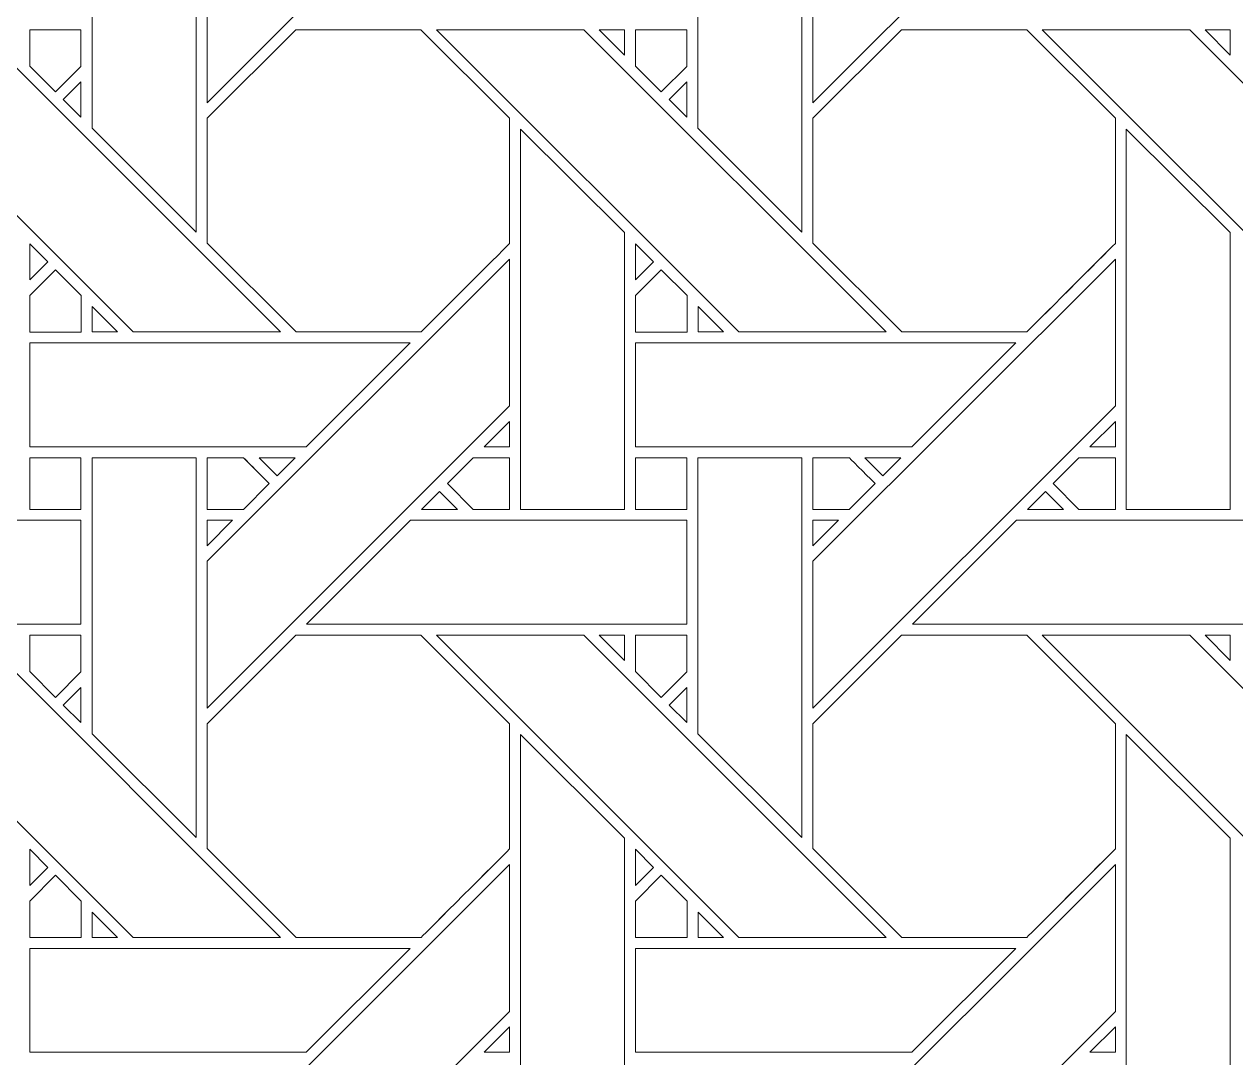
# Model space of a CAD drawing. Header units: inches. Extents: x 4.9 to 19.9, y 3.1 to 15.1.
# Drawn here: x 16.129 to 18.026, y 9.144 to 10.763 of the extents above; entities that cross this region are included whole.
import ezdxf

# ---------------------------------------------------------------- set-up
doc = ezdxf.new("R2010")
doc.units = ezdxf.units.IN
doc.header["$MEASUREMENT"] = 0
doc.layers.add('Design', color=7, linetype='Continuous', lineweight=0)

msp = doc.modelspace()

# ---------------------------------------------------------------- linework, layer by layer
at = {"layer": 'Design'}
for points, knots in [([(4.8829, 15.0948), (4.8829, 15.0948), (4.8829, 3.0948), (4.8829, 3.0948), (4.8829, 3.0948), (19.8829, 3.0948), (19.8829, 3.0948), (19.8829, 3.0948), (19.8829, 15.0948), (19.8829, 15.0948), (19.8829, 15.0948), (4.8829, 15.0948), (4.8829, 15.0948)], [0, 0, 0, 0, 1, 1, 1, 2, 2, 2, 3, 3, 3, 4, 4, 4, 4]), ([(5.4052, 14.5679), (5.4052, 14.5679), (5.4052, 3.6216), (5.4052, 3.6216), (5.4052, 3.6216), (19.3605, 3.6216), (19.3605, 3.6216), (19.3605, 3.6216), (19.3605, 14.5679), (19.3605, 14.5679), (19.3605, 14.5679), (5.4052, 14.5679), (5.4052, 14.5679)], [0, 0, 0, 0, 1, 1, 1, 2, 2, 2, 3, 3, 3, 4, 4, 4, 4]), ([(16.889, 11.1141), (16.889, 11.1141), (16.4153, 10.6404), (16.4153, 10.6404), (16.4153, 10.6404), (16.4153, 10.8705), (16.4153, 10.8705), (16.4153, 10.8705), (16.889, 11.3441), (16.889, 11.3441), (16.889, 11.3441), (16.889, 11.1141), (16.889, 11.1141)], [0, 0, 0, 0, 1, 1, 1, 2, 2, 2, 3, 3, 3, 4, 4, 4, 4]), ([(17.8377, 11.1141), (17.8377, 11.1141), (17.364, 10.6404), (17.364, 10.6404), (17.364, 10.6404), (17.364, 10.8705), (17.364, 10.8705), (17.364, 10.8705), (17.8377, 11.3441), (17.8377, 11.3441), (17.8377, 11.3441), (17.8377, 11.1141), (17.8377, 11.1141)], [0, 0, 0, 0, 1, 1, 1, 2, 2, 2, 3, 3, 3, 4, 4, 4, 4]), ([(16.2352, 10.6004), (16.2352, 10.6004), (16.2352, 11.0326), (16.2352, 11.0326), (16.2352, 11.0326), (16.3982, 11.0326), (16.3982, 11.0326), (16.3982, 11.0326), (16.3982, 10.4375), (16.3982, 10.4375), (16.3982, 10.4375), (16.2352, 10.6004), (16.2352, 10.6004)], [0, 0, 0, 0, 1, 1, 1, 2, 2, 2, 3, 3, 3, 4, 4, 4, 4]), ([(17.184, 10.6004), (17.184, 10.6004), (17.184, 11.0326), (17.184, 11.0326), (17.184, 11.0326), (17.3469, 11.0326), (17.3469, 11.0326), (17.3469, 11.0326), (17.3469, 10.4375), (17.3469, 10.4375), (17.3469, 10.4375), (17.184, 10.6004), (17.184, 10.6004)], [0, 0, 0, 0, 1, 1, 1, 2, 2, 2, 3, 3, 3, 4, 4, 4, 4]), ([(16.2993, 10.2811), (16.2993, 10.2811), (15.8257, 10.7548), (15.8257, 10.7548), (15.8257, 10.7548), (16.0567, 10.7548), (16.0567, 10.7548), (16.0567, 10.7548), (16.5303, 10.2811), (16.5303, 10.2811), (16.5303, 10.2811), (16.2993, 10.2811), (16.2993, 10.2811)], [0, 0, 0, 0, 1, 1, 1, 2, 2, 2, 3, 3, 3, 4, 4, 4, 4]), ([(16.2177, 10.7548), (16.2177, 10.7548), (16.2177, 10.6972), (16.2177, 10.6972), (16.2177, 10.6972), (16.1778, 10.6573), (16.1778, 10.6573), (16.1778, 10.6573), (16.1375, 10.6976), (16.1375, 10.6976), (16.1375, 10.6976), (16.1375, 10.7548), (16.1375, 10.7548), (16.1375, 10.7548), (16.2177, 10.7548), (16.2177, 10.7548)], [0, 0, 0, 0, 1, 1, 1, 2, 2, 2, 3, 3, 3, 4, 4, 4, 5, 5, 5, 5]), ([(16.1778, 10.6573), (16.1778, 10.6573), (16.1375, 10.6976), (16.1375, 10.6976), (16.1375, 10.6976), (16.1375, 10.7548), (16.1375, 10.7548), (16.1375, 10.7548), (16.2177, 10.7548), (16.2177, 10.7548), (16.2177, 10.7548), (16.2177, 10.6972), (16.2177, 10.6972), (16.2177, 10.6972), (16.1778, 10.6573), (16.1778, 10.6573)], [0, 0, 0, 0, 1, 1, 1, 2, 2, 2, 3, 3, 3, 4, 4, 4, 5, 5, 5, 5]), ([(16.554, 10.7548), (16.554, 10.7548), (16.7502, 10.7548), (16.7502, 10.7548), (16.7502, 10.7548), (16.889, 10.6161), (16.889, 10.6161), (16.889, 10.6161), (16.889, 10.4199), (16.889, 10.4199), (16.8712, 10.4019), (16.7593, 10.2902), (16.7503, 10.2812), (16.7503, 10.2812), (16.5546, 10.2812), (16.5546, 10.2812), (16.5546, 10.2812), (16.4153, 10.4204), (16.4153, 10.4204), (16.4153, 10.4204), (16.4153, 10.6161), (16.4153, 10.6161), (16.4153, 10.6161), (16.554, 10.7548), (16.554, 10.7548)], [0, 0, 0, 0, 1, 1, 1, 2, 2, 2, 3, 3, 3, 4, 4, 4, 5, 5, 5, 6, 6, 6, 7, 7, 7, 8, 8, 8, 8]), ([(16.889, 10.4199), (16.8712, 10.4019), (16.7593, 10.2902), (16.7503, 10.2812), (16.7503, 10.2812), (16.5546, 10.2812), (16.5546, 10.2812), (16.5546, 10.2812), (16.4153, 10.4204), (16.4153, 10.4204), (16.4153, 10.4204), (16.4153, 10.6161), (16.4153, 10.6161), (16.4153, 10.6161), (16.554, 10.7548), (16.554, 10.7548), (16.554, 10.7548), (16.7502, 10.7548), (16.7502, 10.7548), (16.7502, 10.7548), (16.889, 10.6161), (16.889, 10.6161), (16.889, 10.6161), (16.889, 10.4199), (16.889, 10.4199)], [0, 0, 0, 0, 1, 1, 1, 2, 2, 2, 3, 3, 3, 4, 4, 4, 5, 5, 5, 6, 6, 6, 7, 7, 7, 8, 8, 8, 8]), ([(17.248, 10.2811), (17.248, 10.2811), (16.7745, 10.7548), (16.7745, 10.7548), (16.7745, 10.7548), (17.0054, 10.7548), (17.0054, 10.7548), (17.0054, 10.7548), (17.479, 10.2811), (17.479, 10.2811), (17.479, 10.2811), (17.248, 10.2811), (17.248, 10.2811)], [0, 0, 0, 0, 1, 1, 1, 2, 2, 2, 3, 3, 3, 4, 4, 4, 4]), ([(17.069, 10.7548), (17.069, 10.7548), (17.069, 10.715), (17.069, 10.715), (17.069, 10.715), (17.0295, 10.7548), (17.0295, 10.7548), (17.0295, 10.7548), (17.069, 10.7548), (17.069, 10.7548)], [0, 0, 0, 0, 1, 1, 1, 2, 2, 2, 3, 3, 3, 3]), ([(17.1665, 10.7548), (17.1665, 10.7548), (17.1665, 10.6972), (17.1665, 10.6972), (17.1665, 10.6972), (17.1265, 10.6573), (17.1265, 10.6573), (17.1265, 10.6573), (17.0862, 10.6976), (17.0862, 10.6976), (17.0862, 10.6976), (17.0862, 10.7548), (17.0862, 10.7548), (17.0862, 10.7548), (17.1665, 10.7548), (17.1665, 10.7548)], [0, 0, 0, 0, 1, 1, 1, 2, 2, 2, 3, 3, 3, 4, 4, 4, 5, 5, 5, 5]), ([(17.1265, 10.6573), (17.1265, 10.6573), (17.0862, 10.6976), (17.0862, 10.6976), (17.0862, 10.6976), (17.0862, 10.7548), (17.0862, 10.7548), (17.0862, 10.7548), (17.1665, 10.7548), (17.1665, 10.7548), (17.1665, 10.7548), (17.1665, 10.6972), (17.1665, 10.6972), (17.1665, 10.6972), (17.1265, 10.6573), (17.1265, 10.6573)], [0, 0, 0, 0, 1, 1, 1, 2, 2, 2, 3, 3, 3, 4, 4, 4, 5, 5, 5, 5]), ([(17.5028, 10.7548), (17.5028, 10.7548), (17.699, 10.7548), (17.699, 10.7548), (17.699, 10.7548), (17.8377, 10.6161), (17.8377, 10.6161), (17.8377, 10.6161), (17.8377, 10.4199), (17.8377, 10.4199), (17.8199, 10.4019), (17.708, 10.2902), (17.699, 10.2812), (17.699, 10.2812), (17.5033, 10.2812), (17.5033, 10.2812), (17.5033, 10.2812), (17.3641, 10.4204), (17.3641, 10.4204), (17.3641, 10.4204), (17.3641, 10.6161), (17.3641, 10.6161), (17.3641, 10.6161), (17.5028, 10.7548), (17.5028, 10.7548)], [0, 0, 0, 0, 1, 1, 1, 2, 2, 2, 3, 3, 3, 4, 4, 4, 5, 5, 5, 6, 6, 6, 7, 7, 7, 8, 8, 8, 8]), ([(17.8377, 10.4199), (17.8201, 10.4021), (17.7082, 10.2903), (17.699, 10.2812), (17.699, 10.2812), (17.5033, 10.2812), (17.5033, 10.2812), (17.5033, 10.2812), (17.3641, 10.4204), (17.3641, 10.4204), (17.3641, 10.4204), (17.3641, 10.6161), (17.3641, 10.6161), (17.3641, 10.6161), (17.5028, 10.7548), (17.5028, 10.7548), (17.5028, 10.7548), (17.699, 10.7548), (17.699, 10.7548), (17.699, 10.7548), (17.8377, 10.6161), (17.8377, 10.6161), (17.8377, 10.6161), (17.8377, 10.4199), (17.8377, 10.4199)], [0, 0, 0, 0, 1, 1, 1, 2, 2, 2, 3, 3, 3, 4, 4, 4, 5, 5, 5, 6, 6, 6, 7, 7, 7, 8, 8, 8, 8]), ([(18.1968, 10.2811), (18.1968, 10.2811), (17.7232, 10.7548), (17.7232, 10.7548), (17.7232, 10.7548), (17.9541, 10.7548), (17.9541, 10.7548), (17.9541, 10.7548), (18.4278, 10.2811), (18.4278, 10.2811), (18.4278, 10.2811), (18.1968, 10.2811), (18.1968, 10.2811)], [0, 0, 0, 0, 1, 1, 1, 2, 2, 2, 3, 3, 3, 4, 4, 4, 4]), ([(18.0177, 10.7548), (18.0177, 10.7548), (18.0177, 10.715), (18.0177, 10.715), (18.0177, 10.715), (17.9783, 10.7548), (17.9783, 10.7548), (17.9783, 10.7548), (18.0177, 10.7548), (18.0177, 10.7548)], [0, 0, 0, 0, 1, 1, 1, 2, 2, 2, 3, 3, 3, 3]), ([(16.2177, 10.6729), (16.2177, 10.6729), (16.2177, 10.6178), (16.2177, 10.6178), (16.2177, 10.6178), (16.1899, 10.6452), (16.1899, 10.6452), (16.1899, 10.6452), (16.2177, 10.6729), (16.2177, 10.6729)], [0, 0, 0, 0, 1, 1, 1, 2, 2, 2, 3, 3, 3, 3]), ([(17.1664, 10.6729), (17.1664, 10.6729), (17.1664, 10.6178), (17.1664, 10.6178), (17.1664, 10.6178), (17.1387, 10.6452), (17.1387, 10.6452), (17.1387, 10.6452), (17.1664, 10.6729), (17.1664, 10.6729)], [0, 0, 0, 0, 1, 1, 1, 2, 2, 2, 3, 3, 3, 3]), ([(16.9061, 10.0031), (16.9061, 10.0031), (16.9061, 10.599), (16.9061, 10.599), (16.9061, 10.599), (17.0689, 10.4368), (17.0689, 10.4368), (17.0689, 10.4368), (17.0689, 10.0031), (17.0689, 10.0031), (17.0689, 10.0031), (16.9061, 10.0031), (16.9061, 10.0031)], [0, 0, 0, 0, 1, 1, 1, 2, 2, 2, 3, 3, 3, 4, 4, 4, 4]), ([(17.8548, 10.0031), (17.8548, 10.0031), (17.8548, 10.599), (17.8548, 10.599), (17.8548, 10.599), (18.0176, 10.4368), (18.0176, 10.4368), (18.0176, 10.4368), (18.0176, 10.0031), (18.0176, 10.0031), (18.0176, 10.0031), (17.8548, 10.0031), (17.8548, 10.0031)], [0, 0, 0, 0, 1, 1, 1, 2, 2, 2, 3, 3, 3, 4, 4, 4, 4]), ([(16.1375, 10.3626), (16.1375, 10.3626), (16.1375, 10.4193), (16.1375, 10.4193), (16.1375, 10.4193), (16.1656, 10.3908), (16.1656, 10.3908), (16.1656, 10.3908), (16.1375, 10.3626), (16.1375, 10.3626)], [0, 0, 0, 0, 1, 1, 1, 2, 2, 2, 3, 3, 3, 3]), ([(17.0862, 10.3626), (17.0862, 10.3626), (17.0862, 10.4193), (17.0862, 10.4193), (17.0862, 10.4193), (17.1144, 10.3908), (17.1144, 10.3908), (17.1144, 10.3908), (17.0862, 10.3626), (17.0862, 10.3626)], [0, 0, 0, 0, 1, 1, 1, 2, 2, 2, 3, 3, 3, 3]), ([(16.889, 10.1654), (16.889, 10.1654), (16.4153, 9.6917), (16.4153, 9.6917), (16.4153, 9.6917), (16.4153, 9.9218), (16.4153, 9.9218), (16.4153, 9.9218), (16.889, 10.3954), (16.889, 10.3954), (16.889, 10.3954), (16.889, 10.1654), (16.889, 10.1654)], [0, 0, 0, 0, 1, 1, 1, 2, 2, 2, 3, 3, 3, 4, 4, 4, 4]), ([(17.8377, 10.1654), (17.8377, 10.1654), (17.364, 9.6917), (17.364, 9.6917), (17.364, 9.6917), (17.364, 9.9218), (17.364, 9.9218), (17.364, 9.9218), (17.8377, 10.3954), (17.8377, 10.3954), (17.8377, 10.3954), (17.8377, 10.1654), (17.8377, 10.1654)], [0, 0, 0, 0, 1, 1, 1, 2, 2, 2, 3, 3, 3, 4, 4, 4, 4]), ([(16.1375, 10.2809), (16.1375, 10.2809), (16.1375, 10.3382), (16.1375, 10.3382), (16.1375, 10.3382), (16.1778, 10.3785), (16.1778, 10.3785), (16.1778, 10.3785), (16.2181, 10.3382), (16.2181, 10.3382), (16.2181, 10.3382), (16.2181, 10.2809), (16.2181, 10.2809), (16.2181, 10.2809), (16.1375, 10.2809), (16.1375, 10.2809)], [0, 0, 0, 0, 1, 1, 1, 2, 2, 2, 3, 3, 3, 4, 4, 4, 5, 5, 5, 5]), ([(16.1778, 10.3785), (16.1778, 10.3785), (16.2181, 10.3382), (16.2181, 10.3382), (16.2181, 10.3382), (16.2181, 10.2809), (16.2181, 10.2809), (16.2181, 10.2809), (16.1375, 10.2809), (16.1375, 10.2809), (16.1375, 10.2809), (16.1375, 10.3382), (16.1375, 10.3382), (16.1375, 10.3382), (16.1778, 10.3785), (16.1778, 10.3785)], [0, 0, 0, 0, 1, 1, 1, 2, 2, 2, 3, 3, 3, 4, 4, 4, 5, 5, 5, 5]), ([(17.0862, 10.2809), (17.0862, 10.2809), (17.0862, 10.3382), (17.0862, 10.3382), (17.0862, 10.3382), (17.1265, 10.3785), (17.1265, 10.3785), (17.1265, 10.3785), (17.1669, 10.3382), (17.1669, 10.3382), (17.1669, 10.3382), (17.1669, 10.2809), (17.1669, 10.2809), (17.1669, 10.2809), (17.0862, 10.2809), (17.0862, 10.2809)], [0, 0, 0, 0, 1, 1, 1, 2, 2, 2, 3, 3, 3, 4, 4, 4, 5, 5, 5, 5]), ([(17.1265, 10.3785), (17.1265, 10.3785), (17.1669, 10.3382), (17.1669, 10.3382), (17.1669, 10.3382), (17.1669, 10.2809), (17.1669, 10.2809), (17.1669, 10.2809), (17.0862, 10.2809), (17.0862, 10.2809), (17.0862, 10.2809), (17.0862, 10.3382), (17.0862, 10.3382), (17.0862, 10.3382), (17.1265, 10.3785), (17.1265, 10.3785)], [0, 0, 0, 0, 1, 1, 1, 2, 2, 2, 3, 3, 3, 4, 4, 4, 5, 5, 5, 5]), ([(16.2354, 10.2811), (16.2354, 10.2811), (16.2354, 10.3209), (16.2354, 10.3209), (16.2354, 10.3209), (16.2751, 10.2811), (16.2751, 10.2811), (16.2751, 10.2811), (16.2354, 10.2811), (16.2354, 10.2811)], [0, 0, 0, 0, 1, 1, 1, 2, 2, 2, 3, 3, 3, 3]), ([(17.1841, 10.2811), (17.1841, 10.2811), (17.1841, 10.3209), (17.1841, 10.3209), (17.1841, 10.3209), (17.2238, 10.2811), (17.2238, 10.2811), (17.2238, 10.2811), (17.1841, 10.2811), (17.1841, 10.2811)], [0, 0, 0, 0, 1, 1, 1, 2, 2, 2, 3, 3, 3, 3]), ([(16.5704, 10.1012), (16.5704, 10.1012), (16.1375, 10.1012), (16.1375, 10.1012), (16.1375, 10.1012), (16.1375, 10.2639), (16.1375, 10.2639), (16.1375, 10.2639), (16.7332, 10.2639), (16.7332, 10.2639), (16.7332, 10.2639), (16.5704, 10.1012), (16.5704, 10.1012)], [0, 0, 0, 0, 1, 1, 1, 2, 2, 2, 3, 3, 3, 4, 4, 4, 4]), ([(17.5191, 10.1012), (17.5191, 10.1012), (17.0862, 10.1012), (17.0862, 10.1012), (17.0862, 10.1012), (17.0862, 10.2639), (17.0862, 10.2639), (17.0862, 10.2639), (17.6819, 10.2639), (17.6819, 10.2639), (17.6819, 10.2639), (17.5191, 10.1012), (17.5191, 10.1012)], [0, 0, 0, 0, 1, 1, 1, 2, 2, 2, 3, 3, 3, 4, 4, 4, 4]), ([(16.889, 10.141), (16.889, 10.141), (16.889, 10.1012), (16.889, 10.1012), (16.889, 10.1012), (16.8492, 10.1012), (16.8492, 10.1012), (16.8492, 10.1012), (16.889, 10.141), (16.889, 10.141)], [0, 0, 0, 0, 1, 1, 1, 2, 2, 2, 3, 3, 3, 3]), ([(17.8377, 10.141), (17.8377, 10.141), (17.8377, 10.1012), (17.8377, 10.1012), (17.8377, 10.1012), (17.7979, 10.1012), (17.7979, 10.1012), (17.7979, 10.1012), (17.8377, 10.141), (17.8377, 10.141)], [0, 0, 0, 0, 1, 1, 1, 2, 2, 2, 3, 3, 3, 3]), ([(16.2177, 10.0031), (16.2177, 10.0031), (16.1375, 10.0031), (16.1375, 10.0031), (16.1375, 10.0031), (16.1375, 10.0839), (16.1375, 10.0839), (16.1375, 10.0839), (16.2177, 10.0839), (16.2177, 10.0839), (16.2177, 10.0839), (16.2177, 10.0031), (16.2177, 10.0031)], [0, 0, 0, 0, 1, 1, 1, 2, 2, 2, 3, 3, 3, 4, 4, 4, 4]), ([(16.1375, 10.0031), (16.1375, 10.0031), (16.1375, 10.0839), (16.1375, 10.0839), (16.1375, 10.0839), (16.2177, 10.0839), (16.2177, 10.0839), (16.2177, 10.0839), (16.2177, 10.0031), (16.2177, 10.0031), (16.2177, 10.0031), (16.1375, 10.0031), (16.1375, 10.0031)], [0, 0, 0, 0, 1, 1, 1, 2, 2, 2, 3, 3, 3, 4, 4, 4, 4]), ([(16.2352, 9.6517), (16.2352, 9.6517), (16.2352, 10.0839), (16.2352, 10.0839), (16.2352, 10.0839), (16.3982, 10.0839), (16.3982, 10.0839), (16.3982, 10.0839), (16.3982, 9.4888), (16.3982, 9.4888), (16.3982, 9.4888), (16.2352, 9.6517), (16.2352, 9.6517)], [0, 0, 0, 0, 1, 1, 1, 2, 2, 2, 3, 3, 3, 4, 4, 4, 4]), ([(16.4724, 10.0839), (16.4775, 10.0788), (16.5083, 10.048), (16.5127, 10.0436), (16.5127, 10.0436), (16.4723, 10.0032), (16.4723, 10.0032), (16.4723, 10.0032), (16.4153, 10.0032), (16.4153, 10.0032), (16.4153, 10.0032), (16.4153, 10.0839), (16.4153, 10.0839), (16.4153, 10.0839), (16.4724, 10.0839), (16.4724, 10.0839)], [0, 0, 0, 0, 1, 1, 1, 2, 2, 2, 3, 3, 3, 4, 4, 4, 5, 5, 5, 5]), ([(16.4973, 10.059), (16.4973, 10.059), (16.5127, 10.0436), (16.5127, 10.0436), (16.5127, 10.0436), (16.4723, 10.0032), (16.4723, 10.0032), (16.4723, 10.0032), (16.4153, 10.0032), (16.4153, 10.0032), (16.4153, 10.0032), (16.4153, 10.0839), (16.4153, 10.0839), (16.4153, 10.0839), (16.4724, 10.0839), (16.4724, 10.0839), (16.4778, 10.0785), (16.4879, 10.0685), (16.4973, 10.059)], [0, 0, 0, 0, 1, 1, 1, 2, 2, 2, 3, 3, 3, 4, 4, 4, 5, 5, 5, 6, 6, 6, 6]), ([(16.4967, 10.0839), (16.4967, 10.0839), (16.5532, 10.0839), (16.5532, 10.0839), (16.5532, 10.0839), (16.5249, 10.0557), (16.5249, 10.0557), (16.5249, 10.0557), (16.4967, 10.0839), (16.4967, 10.0839)], [0, 0, 0, 0, 1, 1, 1, 2, 2, 2, 3, 3, 3, 3]), ([(16.889, 10.084), (16.889, 10.084), (16.889, 10.0031), (16.889, 10.0031), (16.889, 10.0031), (16.8319, 10.0031), (16.8319, 10.0031), (16.8319, 10.0031), (16.7915, 10.0435), (16.7915, 10.0435), (16.7915, 10.0435), (16.832, 10.084), (16.832, 10.084), (16.832, 10.084), (16.889, 10.084), (16.889, 10.084)], [0, 0, 0, 0, 1, 1, 1, 2, 2, 2, 3, 3, 3, 4, 4, 4, 5, 5, 5, 5]), ([(16.889, 10.0031), (16.889, 10.0031), (16.8319, 10.0031), (16.8319, 10.0031), (16.8319, 10.0031), (16.7915, 10.0435), (16.7915, 10.0435), (16.7915, 10.0435), (16.832, 10.084), (16.832, 10.084), (16.832, 10.084), (16.889, 10.084), (16.889, 10.084), (16.889, 10.084), (16.889, 10.0031), (16.889, 10.0031)], [0, 0, 0, 0, 1, 1, 1, 2, 2, 2, 3, 3, 3, 4, 4, 4, 5, 5, 5, 5]), ([(17.1665, 10.0031), (17.1665, 10.0031), (17.0862, 10.0031), (17.0862, 10.0031), (17.0862, 10.0031), (17.0862, 10.0839), (17.0862, 10.0839), (17.0862, 10.0839), (17.1665, 10.0839), (17.1665, 10.0839), (17.1665, 10.0839), (17.1665, 10.0031), (17.1665, 10.0031)], [0, 0, 0, 0, 1, 1, 1, 2, 2, 2, 3, 3, 3, 4, 4, 4, 4]), ([(17.0862, 10.0031), (17.0862, 10.0031), (17.0862, 10.0839), (17.0862, 10.0839), (17.0862, 10.0839), (17.1665, 10.0839), (17.1665, 10.0839), (17.1665, 10.0839), (17.1665, 10.0031), (17.1665, 10.0031), (17.1665, 10.0031), (17.0862, 10.0031), (17.0862, 10.0031)], [0, 0, 0, 0, 1, 1, 1, 2, 2, 2, 3, 3, 3, 4, 4, 4, 4]), ([(17.184, 9.6517), (17.184, 9.6517), (17.184, 10.0839), (17.184, 10.0839), (17.184, 10.0839), (17.3469, 10.0839), (17.3469, 10.0839), (17.3469, 10.0839), (17.3469, 9.4888), (17.3469, 9.4888), (17.3469, 9.4888), (17.184, 9.6517), (17.184, 9.6517)], [0, 0, 0, 0, 1, 1, 1, 2, 2, 2, 3, 3, 3, 4, 4, 4, 4]), ([(17.4211, 10.0839), (17.4263, 10.0788), (17.457, 10.048), (17.4615, 10.0436), (17.4615, 10.0436), (17.421, 10.0032), (17.421, 10.0032), (17.421, 10.0032), (17.3641, 10.0032), (17.3641, 10.0032), (17.3641, 10.0032), (17.3641, 10.0839), (17.3641, 10.0839), (17.3641, 10.0839), (17.4211, 10.0839), (17.4211, 10.0839)], [0, 0, 0, 0, 1, 1, 1, 2, 2, 2, 3, 3, 3, 4, 4, 4, 5, 5, 5, 5]), ([(17.4615, 10.0436), (17.4615, 10.0436), (17.421, 10.0032), (17.421, 10.0032), (17.421, 10.0032), (17.3641, 10.0032), (17.3641, 10.0032), (17.3641, 10.0032), (17.3641, 10.0839), (17.3641, 10.0839), (17.3641, 10.0839), (17.4211, 10.0839), (17.4211, 10.0839), (17.4263, 10.0788), (17.4571, 10.048), (17.4615, 10.0436)], [0, 0, 0, 0, 1, 1, 1, 2, 2, 2, 3, 3, 3, 4, 4, 4, 5, 5, 5, 5]), ([(17.4455, 10.0839), (17.4455, 10.0839), (17.5019, 10.0839), (17.5019, 10.0839), (17.5019, 10.0839), (17.4736, 10.0557), (17.4736, 10.0557), (17.4736, 10.0557), (17.4455, 10.0839), (17.4455, 10.0839)], [0, 0, 0, 0, 1, 1, 1, 2, 2, 2, 3, 3, 3, 3]), ([(17.8377, 10.084), (17.8377, 10.084), (17.8377, 10.0031), (17.8377, 10.0031), (17.8377, 10.0031), (17.7806, 10.0031), (17.7806, 10.0031), (17.7806, 10.0031), (17.7403, 10.0435), (17.7403, 10.0435), (17.7403, 10.0435), (17.7807, 10.084), (17.7807, 10.084), (17.7807, 10.084), (17.8377, 10.084), (17.8377, 10.084)], [0, 0, 0, 0, 1, 1, 1, 2, 2, 2, 3, 3, 3, 4, 4, 4, 5, 5, 5, 5]), ([(17.8377, 10.0031), (17.8377, 10.0031), (17.7806, 10.0031), (17.7806, 10.0031), (17.7806, 10.0031), (17.7403, 10.0435), (17.7403, 10.0435), (17.7403, 10.0435), (17.7807, 10.084), (17.7807, 10.084), (17.7807, 10.084), (17.8377, 10.084), (17.8377, 10.084), (17.8377, 10.084), (17.8377, 10.0031), (17.8377, 10.0031)], [0, 0, 0, 0, 1, 1, 1, 2, 2, 2, 3, 3, 3, 4, 4, 4, 5, 5, 5, 5]), ([(16.7794, 10.0314), (16.7794, 10.0314), (16.8076, 10.0031), (16.8076, 10.0031), (16.8076, 10.0031), (16.7511, 10.0031), (16.7511, 10.0031), (16.7511, 10.0031), (16.7794, 10.0314), (16.7794, 10.0314)], [0, 0, 0, 0, 1, 1, 1, 2, 2, 2, 3, 3, 3, 3]), ([(17.7281, 10.0314), (17.7281, 10.0314), (17.7564, 10.0031), (17.7564, 10.0031), (17.7564, 10.0031), (17.6999, 10.0031), (17.6999, 10.0031), (17.6999, 10.0031), (17.7281, 10.0314), (17.7281, 10.0314)], [0, 0, 0, 0, 1, 1, 1, 2, 2, 2, 3, 3, 3, 3]), ([(16.2177, 9.986), (16.2177, 9.986), (16.2177, 9.8232), (16.2177, 9.8232), (16.2177, 9.8232), (15.6224, 9.8232), (15.6224, 9.8232), (15.6224, 9.8232), (15.7853, 9.986), (15.7853, 9.986), (15.7853, 9.986), (16.2177, 9.986), (16.2177, 9.986)], [0, 0, 0, 0, 1, 1, 1, 2, 2, 2, 3, 3, 3, 4, 4, 4, 4]), ([(16.4551, 9.986), (16.4551, 9.986), (16.4153, 9.9462), (16.4153, 9.9462), (16.4153, 9.9462), (16.4153, 9.986), (16.4153, 9.986), (16.4153, 9.986), (16.4551, 9.986), (16.4551, 9.986)], [0, 0, 0, 0, 1, 1, 1, 2, 2, 2, 3, 3, 3, 3]), ([(17.1664, 9.986), (17.1664, 9.986), (17.1664, 9.8232), (17.1664, 9.8232), (17.1664, 9.8232), (16.5711, 9.8232), (16.5711, 9.8232), (16.5711, 9.8232), (16.734, 9.986), (16.734, 9.986), (16.734, 9.986), (17.1664, 9.986), (17.1664, 9.986)], [0, 0, 0, 0, 1, 1, 1, 2, 2, 2, 3, 3, 3, 4, 4, 4, 4]), ([(17.4039, 9.986), (17.4039, 9.986), (17.364, 9.9462), (17.364, 9.9462), (17.364, 9.9462), (17.364, 9.986), (17.364, 9.986), (17.364, 9.986), (17.4039, 9.986), (17.4039, 9.986)], [0, 0, 0, 0, 1, 1, 1, 2, 2, 2, 3, 3, 3, 3]), ([(18.1152, 9.986), (18.1152, 9.986), (18.1152, 9.8232), (18.1152, 9.8232), (18.1152, 9.8232), (17.5199, 9.8232), (17.5199, 9.8232), (17.5199, 9.8232), (17.6827, 9.986), (17.6827, 9.986), (17.6827, 9.986), (18.1152, 9.986), (18.1152, 9.986)], [0, 0, 0, 0, 1, 1, 1, 2, 2, 2, 3, 3, 3, 4, 4, 4, 4]), ([(16.2993, 9.3324), (16.2993, 9.3324), (15.8257, 9.8061), (15.8257, 9.8061), (15.8257, 9.8061), (16.0567, 9.8061), (16.0567, 9.8061), (16.0567, 9.8061), (16.5303, 9.3324), (16.5303, 9.3324), (16.5303, 9.3324), (16.2993, 9.3324), (16.2993, 9.3324)], [0, 0, 0, 0, 1, 1, 1, 2, 2, 2, 3, 3, 3, 4, 4, 4, 4]), ([(16.2177, 9.8061), (16.2177, 9.8061), (16.2177, 9.7485), (16.2177, 9.7485), (16.2177, 9.7485), (16.1778, 9.7085), (16.1778, 9.7085), (16.1778, 9.7085), (16.1375, 9.7489), (16.1375, 9.7489), (16.1375, 9.7489), (16.1375, 9.8061), (16.1375, 9.8061), (16.1375, 9.8061), (16.2177, 9.8061), (16.2177, 9.8061)], [0, 0, 0, 0, 1, 1, 1, 2, 2, 2, 3, 3, 3, 4, 4, 4, 5, 5, 5, 5]), ([(16.1778, 9.7085), (16.1778, 9.7085), (16.1375, 9.7489), (16.1375, 9.7489), (16.1375, 9.7489), (16.1375, 9.8061), (16.1375, 9.8061), (16.1375, 9.8061), (16.2177, 9.8061), (16.2177, 9.8061), (16.2177, 9.8061), (16.2177, 9.7485), (16.2177, 9.7485), (16.2177, 9.7485), (16.1778, 9.7085), (16.1778, 9.7085)], [0, 0, 0, 0, 1, 1, 1, 2, 2, 2, 3, 3, 3, 4, 4, 4, 5, 5, 5, 5]), ([(16.554, 9.8061), (16.554, 9.8061), (16.7502, 9.8061), (16.7502, 9.8061), (16.7502, 9.8061), (16.889, 9.6673), (16.889, 9.6673), (16.889, 9.6673), (16.889, 9.4711), (16.889, 9.4711), (16.8712, 9.4532), (16.7593, 9.3414), (16.7503, 9.3324), (16.7503, 9.3324), (16.5546, 9.3324), (16.5546, 9.3324), (16.5546, 9.3324), (16.4153, 9.4717), (16.4153, 9.4717), (16.4153, 9.4717), (16.4153, 9.6673), (16.4153, 9.6673), (16.4153, 9.6673), (16.554, 9.8061), (16.554, 9.8061)], [0, 0, 0, 0, 1, 1, 1, 2, 2, 2, 3, 3, 3, 4, 4, 4, 5, 5, 5, 6, 6, 6, 7, 7, 7, 8, 8, 8, 8]), ([(16.889, 9.4711), (16.8714, 9.4533), (16.7594, 9.3416), (16.7503, 9.3324), (16.7503, 9.3324), (16.5546, 9.3324), (16.5546, 9.3324), (16.5546, 9.3324), (16.4153, 9.4717), (16.4153, 9.4717), (16.4153, 9.4717), (16.4153, 9.6673), (16.4153, 9.6673), (16.4153, 9.6673), (16.554, 9.8061), (16.554, 9.8061), (16.554, 9.8061), (16.7502, 9.8061), (16.7502, 9.8061), (16.7502, 9.8061), (16.889, 9.6673), (16.889, 9.6673), (16.889, 9.6673), (16.889, 9.4711), (16.889, 9.4711)], [0, 0, 0, 0, 1, 1, 1, 2, 2, 2, 3, 3, 3, 4, 4, 4, 5, 5, 5, 6, 6, 6, 7, 7, 7, 8, 8, 8, 8]), ([(17.248, 9.3324), (17.248, 9.3324), (16.7745, 9.8061), (16.7745, 9.8061), (16.7745, 9.8061), (17.0054, 9.8061), (17.0054, 9.8061), (17.0054, 9.8061), (17.479, 9.3324), (17.479, 9.3324), (17.479, 9.3324), (17.248, 9.3324), (17.248, 9.3324)], [0, 0, 0, 0, 1, 1, 1, 2, 2, 2, 3, 3, 3, 4, 4, 4, 4]), ([(17.069, 9.8061), (17.069, 9.8061), (17.069, 9.7662), (17.069, 9.7662), (17.069, 9.7662), (17.0295, 9.8061), (17.0295, 9.8061), (17.0295, 9.8061), (17.069, 9.8061), (17.069, 9.8061)], [0, 0, 0, 0, 1, 1, 1, 2, 2, 2, 3, 3, 3, 3]), ([(17.1665, 9.8061), (17.1665, 9.8061), (17.1665, 9.7485), (17.1665, 9.7485), (17.1665, 9.7485), (17.1265, 9.7085), (17.1265, 9.7085), (17.1265, 9.7085), (17.0862, 9.7489), (17.0862, 9.7489), (17.0862, 9.7489), (17.0862, 9.8061), (17.0862, 9.8061), (17.0862, 9.8061), (17.1665, 9.8061), (17.1665, 9.8061)], [0, 0, 0, 0, 1, 1, 1, 2, 2, 2, 3, 3, 3, 4, 4, 4, 5, 5, 5, 5]), ([(17.1265, 9.7085), (17.1265, 9.7085), (17.0862, 9.7489), (17.0862, 9.7489), (17.0862, 9.7489), (17.0862, 9.8061), (17.0862, 9.8061), (17.0862, 9.8061), (17.1665, 9.8061), (17.1665, 9.8061), (17.1665, 9.8061), (17.1665, 9.7485), (17.1665, 9.7485), (17.1665, 9.7485), (17.1265, 9.7085), (17.1265, 9.7085)], [0, 0, 0, 0, 1, 1, 1, 2, 2, 2, 3, 3, 3, 4, 4, 4, 5, 5, 5, 5]), ([(17.5028, 9.8061), (17.5028, 9.8061), (17.699, 9.8061), (17.699, 9.8061), (17.699, 9.8061), (17.8377, 9.6673), (17.8377, 9.6673), (17.8377, 9.6673), (17.8377, 9.4711), (17.8377, 9.4711), (17.8199, 9.4532), (17.708, 9.3414), (17.699, 9.3324), (17.699, 9.3324), (17.5033, 9.3324), (17.5033, 9.3324), (17.5033, 9.3324), (17.3641, 9.4717), (17.3641, 9.4717), (17.3641, 9.4717), (17.3641, 9.6673), (17.3641, 9.6673), (17.3641, 9.6673), (17.5028, 9.8061), (17.5028, 9.8061)], [0, 0, 0, 0, 1, 1, 1, 2, 2, 2, 3, 3, 3, 4, 4, 4, 5, 5, 5, 6, 6, 6, 7, 7, 7, 8, 8, 8, 8]), ([(17.8377, 9.4711), (17.8203, 9.4535), (17.7083, 9.3417), (17.699, 9.3324), (17.699, 9.3324), (17.5033, 9.3324), (17.5033, 9.3324), (17.5033, 9.3324), (17.3641, 9.4717), (17.3641, 9.4717), (17.3641, 9.4717), (17.3641, 9.6673), (17.3641, 9.6673), (17.3641, 9.6673), (17.5028, 9.8061), (17.5028, 9.8061), (17.5028, 9.8061), (17.699, 9.8061), (17.699, 9.8061), (17.699, 9.8061), (17.8377, 9.6673), (17.8377, 9.6673), (17.8377, 9.6673), (17.8377, 9.4711), (17.8377, 9.4711)], [0, 0, 0, 0, 1, 1, 1, 2, 2, 2, 3, 3, 3, 4, 4, 4, 5, 5, 5, 6, 6, 6, 7, 7, 7, 8, 8, 8, 8]), ([(18.1968, 9.3324), (18.1968, 9.3324), (17.7232, 9.8061), (17.7232, 9.8061), (17.7232, 9.8061), (17.9541, 9.8061), (17.9541, 9.8061), (17.9541, 9.8061), (18.4278, 9.3324), (18.4278, 9.3324), (18.4278, 9.3324), (18.1968, 9.3324), (18.1968, 9.3324)], [0, 0, 0, 0, 1, 1, 1, 2, 2, 2, 3, 3, 3, 4, 4, 4, 4]), ([(18.0177, 9.8061), (18.0177, 9.8061), (18.0177, 9.7662), (18.0177, 9.7662), (18.0177, 9.7662), (17.9783, 9.8061), (17.9783, 9.8061), (17.9783, 9.8061), (18.0177, 9.8061), (18.0177, 9.8061)], [0, 0, 0, 0, 1, 1, 1, 2, 2, 2, 3, 3, 3, 3]), ([(16.2177, 9.7242), (16.2177, 9.7242), (16.2177, 9.6691), (16.2177, 9.6691), (16.2177, 9.6691), (16.1899, 9.6964), (16.1899, 9.6964), (16.1899, 9.6964), (16.2177, 9.7242), (16.2177, 9.7242)], [0, 0, 0, 0, 1, 1, 1, 2, 2, 2, 3, 3, 3, 3]), ([(17.1664, 9.7242), (17.1664, 9.7242), (17.1664, 9.6691), (17.1664, 9.6691), (17.1664, 9.6691), (17.1387, 9.6964), (17.1387, 9.6964), (17.1387, 9.6964), (17.1664, 9.7242), (17.1664, 9.7242)], [0, 0, 0, 0, 1, 1, 1, 2, 2, 2, 3, 3, 3, 3]), ([(16.9061, 9.0544), (16.9061, 9.0544), (16.9061, 9.6503), (16.9061, 9.6503), (16.9061, 9.6503), (17.0689, 9.4881), (17.0689, 9.4881), (17.0689, 9.4881), (17.0689, 9.0544), (17.0689, 9.0544), (17.0689, 9.0544), (16.9061, 9.0544), (16.9061, 9.0544)], [0, 0, 0, 0, 1, 1, 1, 2, 2, 2, 3, 3, 3, 4, 4, 4, 4]), ([(17.8548, 9.0544), (17.8548, 9.0544), (17.8548, 9.6503), (17.8548, 9.6503), (17.8548, 9.6503), (18.0176, 9.4881), (18.0176, 9.4881), (18.0176, 9.4881), (18.0176, 9.0544), (18.0176, 9.0544), (18.0176, 9.0544), (17.8548, 9.0544), (17.8548, 9.0544)], [0, 0, 0, 0, 1, 1, 1, 2, 2, 2, 3, 3, 3, 4, 4, 4, 4]), ([(16.1375, 9.4138), (16.1375, 9.4138), (16.1375, 9.4706), (16.1375, 9.4706), (16.1375, 9.4706), (16.1656, 9.442), (16.1656, 9.442), (16.1656, 9.442), (16.1375, 9.4138), (16.1375, 9.4138)], [0, 0, 0, 0, 1, 1, 1, 2, 2, 2, 3, 3, 3, 3]), ([(17.0862, 9.4138), (17.0862, 9.4138), (17.0862, 9.4706), (17.0862, 9.4706), (17.0862, 9.4706), (17.1144, 9.442), (17.1144, 9.442), (17.1144, 9.442), (17.0862, 9.4138), (17.0862, 9.4138)], [0, 0, 0, 0, 1, 1, 1, 2, 2, 2, 3, 3, 3, 3]), ([(16.889, 9.2166), (16.889, 9.2166), (16.4153, 8.743), (16.4153, 8.743), (16.4153, 8.743), (16.4153, 8.9731), (16.4153, 8.9731), (16.4153, 8.9731), (16.889, 9.4467), (16.889, 9.4467), (16.889, 9.4467), (16.889, 9.2166), (16.889, 9.2166)], [0, 0, 0, 0, 1, 1, 1, 2, 2, 2, 3, 3, 3, 4, 4, 4, 4]), ([(17.8377, 9.2166), (17.8377, 9.2166), (17.364, 8.743), (17.364, 8.743), (17.364, 8.743), (17.364, 8.9731), (17.364, 8.9731), (17.364, 8.9731), (17.8377, 9.4467), (17.8377, 9.4467), (17.8377, 9.4467), (17.8377, 9.2166), (17.8377, 9.2166)], [0, 0, 0, 0, 1, 1, 1, 2, 2, 2, 3, 3, 3, 4, 4, 4, 4]), ([(16.1375, 9.3322), (16.1375, 9.3322), (16.1375, 9.3895), (16.1375, 9.3895), (16.1375, 9.3895), (16.1778, 9.4298), (16.1778, 9.4298), (16.1778, 9.4298), (16.2181, 9.3895), (16.2181, 9.3895), (16.2181, 9.3895), (16.2181, 9.3322), (16.2181, 9.3322), (16.2181, 9.3322), (16.1375, 9.3322), (16.1375, 9.3322)], [0, 0, 0, 0, 1, 1, 1, 2, 2, 2, 3, 3, 3, 4, 4, 4, 5, 5, 5, 5]), ([(16.1778, 9.4298), (16.1778, 9.4298), (16.2181, 9.3895), (16.2181, 9.3895), (16.2181, 9.3895), (16.2181, 9.3322), (16.2181, 9.3322), (16.2181, 9.3322), (16.1375, 9.3322), (16.1375, 9.3322), (16.1375, 9.3322), (16.1375, 9.3895), (16.1375, 9.3895), (16.1375, 9.3895), (16.1778, 9.4298), (16.1778, 9.4298)], [0, 0, 0, 0, 1, 1, 1, 2, 2, 2, 3, 3, 3, 4, 4, 4, 5, 5, 5, 5]), ([(17.0862, 9.3322), (17.0862, 9.3322), (17.0862, 9.3895), (17.0862, 9.3895), (17.0862, 9.3895), (17.1265, 9.4298), (17.1265, 9.4298), (17.1265, 9.4298), (17.1669, 9.3895), (17.1669, 9.3895), (17.1669, 9.3895), (17.1669, 9.3322), (17.1669, 9.3322), (17.1669, 9.3322), (17.0862, 9.3322), (17.0862, 9.3322)], [0, 0, 0, 0, 1, 1, 1, 2, 2, 2, 3, 3, 3, 4, 4, 4, 5, 5, 5, 5]), ([(17.1265, 9.4298), (17.1265, 9.4298), (17.1669, 9.3895), (17.1669, 9.3895), (17.1669, 9.3895), (17.1669, 9.3322), (17.1669, 9.3322), (17.1669, 9.3322), (17.0862, 9.3322), (17.0862, 9.3322), (17.0862, 9.3322), (17.0862, 9.3895), (17.0862, 9.3895), (17.0862, 9.3895), (17.1265, 9.4298), (17.1265, 9.4298)], [0, 0, 0, 0, 1, 1, 1, 2, 2, 2, 3, 3, 3, 4, 4, 4, 5, 5, 5, 5]), ([(16.2354, 9.3324), (16.2354, 9.3324), (16.2354, 9.3722), (16.2354, 9.3722), (16.2354, 9.3722), (16.2751, 9.3324), (16.2751, 9.3324), (16.2751, 9.3324), (16.2354, 9.3324), (16.2354, 9.3324)], [0, 0, 0, 0, 1, 1, 1, 2, 2, 2, 3, 3, 3, 3]), ([(17.1841, 9.3324), (17.1841, 9.3324), (17.1841, 9.3722), (17.1841, 9.3722), (17.1841, 9.3722), (17.2238, 9.3324), (17.2238, 9.3324), (17.2238, 9.3324), (17.1841, 9.3324), (17.1841, 9.3324)], [0, 0, 0, 0, 1, 1, 1, 2, 2, 2, 3, 3, 3, 3]), ([(16.5704, 9.1525), (16.5704, 9.1525), (16.1375, 9.1525), (16.1375, 9.1525), (16.1375, 9.1525), (16.1375, 9.3152), (16.1375, 9.3152), (16.1375, 9.3152), (16.7332, 9.3152), (16.7332, 9.3152), (16.7332, 9.3152), (16.5704, 9.1525), (16.5704, 9.1525)], [0, 0, 0, 0, 1, 1, 1, 2, 2, 2, 3, 3, 3, 4, 4, 4, 4]), ([(17.5191, 9.1525), (17.5191, 9.1525), (17.0862, 9.1525), (17.0862, 9.1525), (17.0862, 9.1525), (17.0862, 9.3152), (17.0862, 9.3152), (17.0862, 9.3152), (17.6819, 9.3152), (17.6819, 9.3152), (17.6819, 9.3152), (17.5191, 9.1525), (17.5191, 9.1525)], [0, 0, 0, 0, 1, 1, 1, 2, 2, 2, 3, 3, 3, 4, 4, 4, 4]), ([(16.889, 9.1923), (16.889, 9.1923), (16.889, 9.1525), (16.889, 9.1525), (16.889, 9.1525), (16.8492, 9.1525), (16.8492, 9.1525), (16.8492, 9.1525), (16.889, 9.1923), (16.889, 9.1923)], [0, 0, 0, 0, 1, 1, 1, 2, 2, 2, 3, 3, 3, 3]), ([(17.8377, 9.1923), (17.8377, 9.1923), (17.8377, 9.1525), (17.8377, 9.1525), (17.8377, 9.1525), (17.7979, 9.1525), (17.7979, 9.1525), (17.7979, 9.1525), (17.8377, 9.1923), (17.8377, 9.1923)], [0, 0, 0, 0, 1, 1, 1, 2, 2, 2, 3, 3, 3, 3])]:
    msp.add_open_spline(points, degree=3, knots=knots, dxfattribs=at)

doc.saveas('drawing.dxf')
